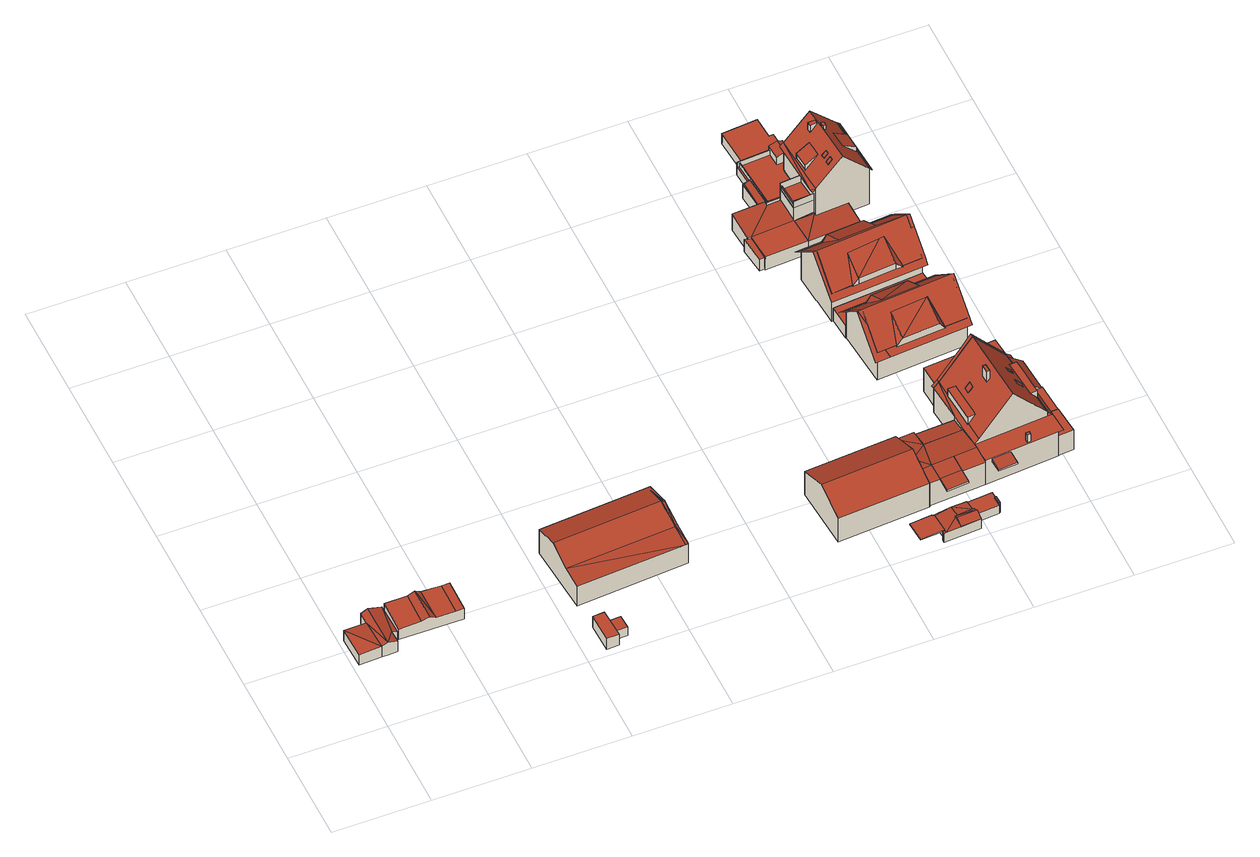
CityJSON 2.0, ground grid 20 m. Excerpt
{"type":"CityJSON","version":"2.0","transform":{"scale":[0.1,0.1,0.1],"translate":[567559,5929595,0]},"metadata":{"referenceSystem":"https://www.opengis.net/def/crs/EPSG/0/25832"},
"CityObjects":{
"building1":{"type":"Building","attributes":{"Grundfläche 2D":"67.746325","Grundhöhe NN":"0.598"},"geometry":[{"type":"Solid","lod":"3","boundaries":[[[[0,1,2]],[[3,1,0]],[[3,0,4]],[[5,4,6]],[[7,8,4,5]],[[9,3,4,8]],[[7,5,10]],[[11,12,2,1]],[[12,13,0,2]],[[13,14,15,6,4,0]],[[15,16,5,6]],[[16,17,10,5]],[[17,18,7,10]],[[18,19,20,9,8,7]],[[20,21,3,9]],[[21,11,1,3]],[[15,14,13,12,11,21,20,19,18,17,16]]]],"semantics":{"surfaces":[{"type":"RoofSurface"},{"type":"WallSurface"},{"type":"GroundSurface"}],"values":[[0,0,0,0,0,0,0,1,1,1,1,1,1,1,1,1,2]]}}]},
"building2":{"type":"Building","attributes":{"Grundfläche 2D":"90.057005","Grundhöhe NN":"0.447"},"geometry":[{"type":"Solid","lod":"3","boundaries":[[[[22,23,24,25]],[[26,23,22,27]],[[26,27,28]],[[29,30,28,31]],[[26,28,30]],[[32,29,31,33]],[[25,24,34,35]],[[33,31,28,27,22,25,35,36]],[[32,33,36,37]],[[24,23,26,30,29,32,37,34]],[[36,35,34,37]]]],"semantics":{"surfaces":[{"type":"RoofSurface"},{"type":"WallSurface"},{"type":"GroundSurface"}],"values":[[0,0,0,0,0,0,1,1,1,1,2]]}}]},
"building3":{"type":"Building","attributes":{"Grundfläche 2D":"15.226338","Grundhöhe NN":"1.047"},"geometry":[{"type":"Solid","lod":"3","boundaries":[[[[38,39,40,41]],[[41,40,42,43]],[[38,41,43,44]],[[39,38,44,45]],[[40,39,45,42]],[[45,44,43,42]]]],"semantics":{"surfaces":[{"type":"RoofSurface"},{"type":"WallSurface"},{"type":"GroundSurface"}],"values":[[0,1,1,1,1,2]]}}]},
"building4":{"type":"Building","attributes":{"Grundfläche 2D":"6.693244","Grundhöhe NN":"1.321"},"geometry":[{"type":"Solid","lod":"3","boundaries":[[[[46,47,48,49]],[[50,51,49,48]],[[51,52,46,49]],[[52,53,47,46]],[[53,50,48,47]],[[53,52,51,50]]]],"semantics":{"surfaces":[{"type":"RoofSurface"},{"type":"WallSurface"},{"type":"GroundSurface"}],"values":[[0,1,1,1,1,2]]}}]},
"building5":{"type":"Building","attributes":{"Grundfläche 2D":"341.617370","Grundhöhe NN":"0.479"},"children":["building5-1"],"geometry":[{"type":"Solid","lod":"3","boundaries":[[[[54,55,56,57,58]],[[59,60,61,56,55,54]],[[59,62,63,64,65,61,60]],[[66,65,64,63]],[[67,57,56]],[[68,63,62,59,54,58,69,70]],[[71,65,66,63,68,72]],[[67,56,61,65,71,73]],[[58,57,67,73,69]],[[71,72,68,70,69,73]]]],"semantics":{"surfaces":[{"type":"RoofSurface"},{"type":"WallSurface"},{"type":"GroundSurface"}],"values":[[0,0,0,0,0,1,1,1,1,2]]}}]},
"building5-1":{"type":"BuildingInstallation","parents":["building5"],"geometry":[{"type":"MultiSurface","lod":"3","boundaries":[[[64,74,62]],[[75,59,74]],[[59,62,74]],[[76,59,75]],[[77,78,75]],[[78,76,75]],[[60,55,75,74,64]],[[55,57,77,75]],[[78,77,57,58]],[[59,76,78,58,54]]],"semantics":{"surfaces":[{"type":"RoofSurface"},{"type":"WallSurface"}],"values":[0,0,0,0,0,0,1,1,1,1]}}]},
"building6":{"type":"Building","attributes":{"Grundfläche 2D":"35.933130","Grundhöhe NN":"1.215"},"children":["building6-1"],"geometry":[{"type":"Solid","lod":"3","boundaries":[[[[79,80,81,82]],[[83,84,81,80,85,86]],[[87,88,89,90,80]],[[83,91,84]],[[85,80,92]],[[92,83,86,85]],[[93,94,95]],[[92,80,90,89]],[[96,97,98]],[[89,98,97,92]],[[99,100,97]],[[100,101,94,93,102,91,83,92,97]],[[103,100,99]],[[104,105,94,101]],[[80,106,87]],[[106,88,87]],[[106,98,89,88]],[[84,91,102,93,95,82,81]],[[79,82,95]],[[79,107,108,106,80]],[[98,106,108,109]],[[96,98,109,110]],[[99,97,96,110,111]],[[103,99,111,112]],[[100,103,112,113]],[[101,100,113,114]],[[104,101,114,115]],[[105,104,115,116]],[[107,79,95,94,105,116]],[[111,110,109,108,107,116,115,114,113,112]]]],"semantics":{"surfaces":[{"type":"RoofSurface"},{"type":"WallSurface"},{"type":"GroundSurface"}],"values":[[0,0,0,0,0,0,0,0,0,0,0,0,0,0,1,1,1,1,1,1,1,1,1,1,1,1,1,1,1,2]]}}]},
"building6-1":{"type":"BuildingInstallation","parents":["building6"],"geometry":[{"type":"MultiSurface","lod":"3","boundaries":[[[117,118,119,120,121,122,123,124]],[[125,126,120,119]],[[126,104,121,120]],[[104,101,122,121]],[[101,100,123,122]],[[100,103,124,123]],[[103,99,117,124]],[[99,127,118,117]],[[127,125,119,118]],[[103,100,101,104,126,125,127,99]]],"semantics":{"surfaces":[{"type":"RoofSurface"},{"type":"WallSurface"},{"type":"OuterCeilingSurface"}],"values":[0,1,1,1,1,1,1,1,1,2]}}]},
"building7":{"type":"Building","attributes":{"Grundfläche 2D":"17.140578","Grundhöhe NN":"1.300"},"children":["building7-1"],"geometry":[{"type":"Solid","lod":"3","boundaries":[[[[128,129,130,131,132,133,134,135]],[[136,137,133,132]],[[137,138,134,133]],[[138,139,135,134]],[[139,140,128,135]],[[140,141,129,128]],[[141,142,130,129]],[[142,143,131,130]],[[143,136,132,131]],[[137,136,143,142,141,140,139,138]]]],"semantics":{"surfaces":[{"type":"RoofSurface"},{"type":"WallSurface"},{"type":"GroundSurface"}],"values":[[0,1,1,1,1,1,1,1,1,2]]}}]},
"building7-1":{"type":"BuildingInstallation","parents":["building7"],"geometry":[{"type":"MultiSurface","lod":"3","boundaries":[[[144,145,146,147]],[[128,129,144,147]],[[147,146,148,128]],[[129,130,145,144]],[[130,148,146,145]]],"semantics":{"surfaces":[{"type":"RoofSurface"},{"type":"WallSurface"}],"values":[0,1,1,1,1]}}]},
"building8":{"type":"Building","attributes":{"Grundfläche 2D":"764.348184","Grundhöhe NN":"1.135"},"children":["building8-1","building8-2","building8-3","building8-4","building8-5","building8-6","building8-7"],"geometry":[{"type":"MultiSurface","lod":"3","boundaries":[[[149,150,151,152]],[[153,154,150,155,156]],[[157,158,159,151,150,154]],[[160,161,162,159]],[[162,163,159]],[[163,151,159]],[[164,151,163]],[[165,166,151,164]],[[167,168,169,170,171,172,173]],[[174,175,176,177,178,179,180,181,182,183,184,185,186,185,187,188,189,190,191,192,193,194]],[[195,176,175,196]],[[175,197,198,199]],[[200,201,202]],[[169,168,167,203,204,205,194,193,192,206,207,208,209]],[[210,211,212,183,182,181,213,214,215]],[[153,216,217,218,197,219,220]],[[221,207,222,223]],[[205,204,224,225,209,208,207,221,226,220]],[[199,196,175]],[[200,202,227,189,188]],[[228,229,230,231,232]],[[229,233,234,230]],[[235,236,237,238,239,240]],[[241,242,243,244,245,246]],[[247,248,249,250]],[[235,251,196,195,252,253]],[[187,188,254,252,195]],[[255,188,187,256,195,196,239,257]],[[151,166,152]],[[155,150,149]],[[225,224,172,171]],[[224,204,203,167,173,172]],[[225,171,170,169,209]],[[211,256,187]],[[212,211,187,185]],[[183,212,185,184]],[[178,177,214,213,181,179]],[[177,176,215,214]],[[195,210,215,176]],[[211,210,195,256]],[[156,258,259,217,216]],[[156,155,166,165,260,258]],[[154,153,220]],[[157,154,220,226]],[[158,249,248,159]],[[261,161,160,159,248,247,262]],[[162,161,261,263]],[[156,216,153]],[[245,219,217,259,264,246]],[[265,266,223,208,267,268,193,269,270,186,271,272]],[[221,223,266,273]],[[250,221,273]],[[158,157,274,221,250,249]],[[205,220,219,174,194]],[[184,179,174,219,245,244,236,235,253,252,254,275,271,186]],[[164,163,162,233,229,228,232,276,260,165]],[[233,162,263,277,234]],[[231,230,234,277,278]],[[232,231,278,276]],[[236,244,243,237]],[[238,237,243,279,280,257]],[[257,239,238]],[[264,281,241,246]],[[242,241,281,282]],[[243,242,282,279]],[[273,262,247,250]],[[240,251,235]],[[251,240,196]],[[239,196,240]],[[255,257,280,283]],[[255,283,284,275,254,188]],[[282,281,264,259,258,260,276,278,277,263,261,262,273,266,265,272,271,275,284,283,280,279]],[[208,223,222,207]],[[184,186,195,196,175,174,179]],[[187,195,186,270,269,193,192,191,190,189,188]],[[206,192,193,268,267,208,207]],[[197,218,217,219]]],"semantics":{"surfaces":[{"type":"RoofSurface"},{"type":"WallSurface"},{"type":"GroundSurface"}],"values":[0,0,0,0,0,0,0,0,0,0,0,0,0,0,0,0,0,0,0,0,0,0,0,0,0,0,0,0,1,1,1,1,1,1,1,1,1,1,1,1,1,1,1,1,1,1,1,1,1,1,1,1,1,1,1,1,1,1,1,1,1,1,1,1,1,1,1,1,1,1,1,2,0,0,0,0,0]}}]},
"building8-1":{"type":"BuildingInstallation","parents":["building8"],"geometry":[{"type":"MultiSurface","lod":"3","boundaries":[[[285,286,287,288,289,290,291,292]],[[293,294,285,292]],[[295,296,289,288]],[[290,289,296,291,293,292,291]],[[294,297,286,295,288,287,286,285]]],"semantics":{"surfaces":[{"type":"RoofSurface"},{"type":"WallSurface"}],"values":[0,1,1,1,1]}}]},
"building8-2":{"type":"BuildingInstallation","parents":["building8"],"geometry":[{"type":"MultiSurface","lod":"3","boundaries":[[[298,299,300,301]],[[298,301,302,303]],[[301,300,304,302]],[[299,298,303,305]],[[300,299,305,304]]],"semantics":{"surfaces":[{"type":"RoofSurface"},{"type":"WallSurface"}],"values":[0,1,1,1,1]}}]},
"building8-3":{"type":"BuildingInstallation","parents":["building8"],"geometry":[{"type":"MultiSurface","lod":"3","boundaries":[[[306,307,308,309]],[[307,306,310,311]],[[309,308,312,313]],[[306,309,313,310]],[[308,307,311,312]]],"semantics":{"surfaces":[{"type":"RoofSurface"},{"type":"WallSurface"}],"values":[0,1,1,1,1]}}]},
"building8-4":{"type":"BuildingInstallation","parents":["building8"],"geometry":[{"type":"MultiSurface","lod":"3","boundaries":[[[314,315,316,317,318,319]],[[320,321,317,316]],[[322,323,314,319]],[[322,319,318,317,321,324]],[[323,325,320,316,315,314]]],"semantics":{"surfaces":[{"type":"RoofSurface"},{"type":"WallSurface"}],"values":[0,1,1,1,1]}}]},
"building8-5":{"type":"BuildingInstallation","parents":["building8"],"geometry":[{"type":"MultiSurface","lod":"3","boundaries":[[[326,327,328,329]],[[329,328,330,331]],[[326,329,331,332]],[[332,333,327,326]],[[328,327,333,330]]],"semantics":{"surfaces":[{"type":"RoofSurface"},{"type":"WallSurface"}],"values":[0,1,1,1,1]}}]},
"building8-6":{"type":"BuildingInstallation","parents":["building8"],"geometry":[{"type":"MultiSurface","lod":"3","boundaries":[[[334,149,152,335]],[[335,152,166,336]],[[334,335,336,337]],[[149,334,337,155]],[[155,337,336,166]]],"semantics":{"surfaces":[{"type":"RoofSurface"},{"type":"WallSurface"},{"type":"OuterCeilingSurface"}],"values":[0,1,1,1,2]}}]},
"building8-7":{"type":"BuildingInstallation","parents":["building8"],"geometry":[{"type":"MultiSurface","lod":"3","boundaries":[[[338,339,340,341]],[[342,343,338,341]],[[344,342,341,340]],[[343,345,339,338]],[[345,344,340,339]],[[345,343,342,344]]],"semantics":{"surfaces":[{"type":"RoofSurface"},{"type":"WallSurface"},{"type":"OuterCeilingSurface"}],"values":[0,1,1,1,1,2]}}]},
"building9":{"type":"Building","attributes":{"Grundfläche 2D":"314.774615","Grundhöhe NN":"1.432"},"geometry":[{"type":"MultiSurface","lod":"3","boundaries":[[[346,347,348,349]],[[350,351,347]],[[351,348,347]],[[352,351,350]],[[353,354,355,356]],[[356,357,358]],[[358,353,356]],[[358,357,359]],[[360,361,362,363,364,365]],[[365,364,363,366,367,368,360]],[[369,370,371,372]],[[373,374,352,350,347,346]],[[352,375,351]],[[359,376,358]],[[376,377,354,353,358]],[[378,365,379,380,381]],[[382,349,378,381,383]],[[384,364,382,383,385]],[[380,379,384,385,386]],[[370,369,387,386]],[[371,370,386,388]],[[372,371,388,389]],[[369,372,389,387]],[[383,381,380,386,385]],[[386,387,389,388]],[[365,378,349,382,364,363,362,361,360]],[[368,367,366,363,364,384,379,365,360]]],"semantics":{"surfaces":[{"type":"RoofSurface"},{"type":"WallSurface"},{"type":"GroundSurface"}],"values":[0,0,0,0,0,0,0,0,0,0,0,1,1,1,1,1,1,1,1,1,1,1,1,2,2,0,0]}}]},
"building10":{"type":"Building","attributes":{"Grundfläche 2D":"76.723544","Grundhöhe NN":"1.406"},"children":["building10-1"],"geometry":[{"type":"Solid","lod":"3","boundaries":[[[[390,391,392,393,394,395,396,397]],[[398,399,395,394,393,392,391,390,400,401]],[[396,395,399,402]],[[397,396,402,403]],[[390,397,403,400]],[[399,398,401,400,403,402]]]],"semantics":{"surfaces":[{"type":"RoofSurface"},{"type":"WallSurface"},{"type":"GroundSurface"}],"values":[[0,1,1,1,1,2]]}}]},
"building10-1":{"type":"BuildingInstallation","parents":["building10"],"geometry":[{"type":"MultiSurface","lod":"3","boundaries":[[[404,405,406,407]],[[392,405,404,391]],[[392,408,406,405]],[[408,409,407,406]],[[391,404,407,409]]],"semantics":{"surfaces":[{"type":"RoofSurface"},{"type":"WallSurface"}],"values":[0,1,1,1,1]}}]},
"building11":{"type":"Building","attributes":{"Grundfläche 2D":"221.030352","Grundhöhe NN":"1.168"},"geometry":[{"type":"MultiSurface","lod":"3","boundaries":[[[410,411,412]],[[412,411,413,414]],[[415,412,414,416,417]],[[418,419,420,421]],[[419,422,420]],[[423,424,425,426,427,428,429,430],[419,418,431,432,433,434,435,436,437,438,439,422],[440,441,440,427]],[[442,443,444,445,446,447,417,424,423,448,449]],[[426,425,424,417,416,414,413,411,410,442,449,450,451]],[[415,417,447,446]],[[443,415,446,445,444]],[[445,452,453]],[[420,422,439,438]],[[431,418,421,435,433,432]],[[415,443,442]],[[412,415,442,410]],[[437,420,438]],[[421,420,437,436]],[[421,436,435]],[[434,433,435]],[[454,455,440,441,425,456,457,458,459]],[[434,439,440,455,460,461]],[[462,463,464,424,465,461,460,466]],[[457,411,467,445,463,462,458]],[[460,455,454,459,458,462,466]],[[430,429,428,440,439,434,461,465,424,423]],[[451,450,449,448,423,424,464,463,445,467,411,457,456,425,426]],[[427,426,425,441,440,428]]],"semantics":{"surfaces":[{"type":"RoofSurface"},{"type":"WallSurface"},{"type":"GroundSurface"}],"values":[0,0,0,0,0,0,0,0,0,0,0,0,0,1,1,1,1,1,1,1,1,1,1,2,0,0,0]}}]},
"building12":{"type":"Building","attributes":{"Grundfläche 2D":"179.032428","Grundhöhe NN":"0.476"},"geometry":[{"type":"Solid","lod":"3","boundaries":[[[[468,469,470,471,472,473,474]],[[473,475,476,474]],[[473,477,478,475]],[[479,480,481,482]],[[483,482,484]],[[479,482,483]],[[485,486,487,488]],[[489,490,491,492,493,494]],[[470,495,496,493,471]],[[471,493,492,472]],[[472,492,491,473]],[[497,477,473,491,490,498]],[[477,497,499,479,478]],[[500,476,475,478,479,483,501]],[[474,476,500,502]],[[474,502,503,487,468]],[[495,470,469,468,487,486,504]],[[482,481,505,506]],[[484,482,506,507]],[[483,484,507,501]],[[480,479,499,508]],[[481,480,508,505]],[[488,487,503,509]],[[485,488,509,510]],[[486,485,510,504]],[[494,493,496,511]],[[489,494,511,512]],[[490,489,512,498]],[[502,500,501,507,506,505,508,499,497,498,512,511,496,495,504,510,509,503]]]],"semantics":{"surfaces":[{"type":"RoofSurface"},{"type":"WallSurface"},{"type":"GroundSurface"}],"values":[[0,0,0,0,0,0,0,0,1,1,1,1,1,1,1,1,1,1,1,1,1,1,1,1,1,1,1,1,2]]}}]},
"building13":{"type":"Building","attributes":{"Grundfläche 2D":"22.117392","Grundhöhe NN":"1.418"},"children":["building13-1","building13-2","building13-3"],"geometry":[{"type":"Solid","lod":"3","boundaries":[[[[513,514,515,516,517,518,519,520,521]],[[519,518,522,523]],[[524,514,513]],[[520,519,523,524,513,521]],[[514,524,525,515]],[[516,515,525,522,518,517]],[[525,524,523,522]]]],"semantics":{"surfaces":[{"type":"RoofSurface"},{"type":"WallSurface"},{"type":"GroundSurface"}],"values":[[0,1,1,1,1,1,2]]}}]},
"building13-1":{"type":"BuildingInstallation","parents":["building13"],"geometry":[{"type":"MultiSurface","lod":"3","boundaries":[[[526,527,528,529,530]],[[514,515,528,527]],[[515,516,529,528]],[[530,529,516,531,532,533]],[[521,513,526,530,533]],[[513,514,527,526]]],"semantics":{"surfaces":[{"type":"RoofSurface"},{"type":"WallSurface"}],"values":[0,1,1,1,1,1]}}]},
"building13-2":{"type":"BuildingInstallation","parents":["building13"],"geometry":[{"type":"MultiSurface","lod":"3","boundaries":[[[534,535,536,537,538,539]],[[540,541,542,543,517,537,536,535,534]],[[517,518,538,537]],[[518,519,539,538]],[[520,540,534,539,519]]],"semantics":{"surfaces":[{"type":"RoofSurface"},{"type":"WallSurface"}],"values":[0,1,1,1,1]}}]},
"building13-3":{"type":"BuildingInstallation","parents":["building13"],"geometry":[{"type":"MultiSurface","lod":"3","boundaries":[[[542,541,540,533,532]],[[520,521,533,540]],[[542,532,531,543]]],"semantics":{"surfaces":[{"type":"RoofSurface"},{"type":"WallSurface"}],"values":[0,1,1]}}]},
"building14":{"type":"Building","attributes":{"Grundfläche 2D":"304.728860","Grundhöhe NN":"1.627"},"children":["building14-1","building14-2","building14-3","building14-4","building14-5","building14-6","building14-7"],"geometry":[{"type":"MultiSurface","lod":"3","boundaries":[[[544,545,546,547]],[[548,549,550,551,552]],[[553,554,555,556,557]],[[555,558,559,560,557,556],[561,556,561,562]],[[563,564,565,566,567,568,569,570,571,572,573,574,575,576,577]],[[554,578,579]],[[553,578,554]],[[580,578,553]],[[581,559,558,582]],[[581,582,583,559]],[[561,556,561,562]],[[584,585,586,587]],[[588,585,584,589]],[[590,591,592,593,594,595]],[[596,597,598,599,600,601]],[[546,602,547]],[[544,547,602,603]],[[544,603,545]],[[549,604,550]],[[604,605,551,550]],[[552,551,605]],[[559,581,606,607]],[[581,558,608,606]],[[609,610,553,557,560,559,607,611]],[[612,554,553,610,613]],[[558,555,554,612,608]],[[614,587,586,615,616]],[[617,589,584,587,614,618]],[[590,588,589,617,619]],[[590,619,615,586,585,588]],[[591,590,619,620]],[[592,591,620,621]],[[593,592,621,622]],[[594,593,622,623]],[[595,594,623,624]],[[619,590,595,624,615]],[[565,564,563,625,626]],[[566,565,626,627]],[[567,566,627,628]],[[569,568,629,630]],[[568,567,628,629]],[[571,570,569,630,631]],[[572,571,631,632]],[[633,573,572,632,613]],[[618,634,574,573,633,609]],[[575,574,634,635]],[[576,575,635,616]],[[563,577,576,616,636,625]],[[637,638,600,599]],[[638,568,601,600]],[[568,567,596,601]],[[567,566,597,596]],[[566,639,598,597]],[[639,637,599,598]],[[608,612,613,632,631,630,629,628,627,626,625,636,616,615,624,623,622,621,620,619,617,618,609,611,607,606]],[[637,639,566,567,568,638]],[[581,582,558]],[[582,581,583]],[[583,581,559]]],"semantics":{"surfaces":[{"type":"RoofSurface"},{"type":"WallSurface"},{"type":"GroundSurface"}],"values":[0,0,0,0,0,0,0,0,0,0,0,0,0,0,0,1,1,1,1,1,1,1,1,1,1,1,1,1,1,1,1,1,1,1,1,1,1,1,1,1,1,1,1,1,1,1,1,1,1,1,1,1,1,1,2,2,0,0,0]}}]},
"building14-1":{"type":"BuildingInstallation","parents":["building14"],"geometry":[{"type":"MultiSurface","lod":"3","boundaries":[[[640,641,642,643]],[[643,642,644,645]],[[641,640,646,647]],[[642,641,647,644]],[[646,640,643,645]]],"semantics":{"surfaces":[{"type":"RoofSurface"},{"type":"WallSurface"}],"values":[0,1,1,1,1]}}]},
"building14-2":{"type":"BuildingInstallation","parents":["building14"],"geometry":[{"type":"MultiSurface","lod":"3","boundaries":[[[648,649,650,651]],[[652,653,649,648]],[[651,650,654,566,567,596]]],"semantics":{"surfaces":[{"type":"RoofSurface"},{"type":"WallSurface"}],"values":[0,1,1]}}]},
"building14-3":{"type":"BuildingInstallation","parents":["building14"],"geometry":[{"type":"MultiSurface","lod":"3","boundaries":[[[655,656,657,658,659,660]],[[661,656,655,660,564,654,650,649,653]],[[563,659,658,657,576,577]],[[563,564,660,659]]],"semantics":{"surfaces":[{"type":"RoofSurface"},{"type":"WallSurface"}],"values":[0,1,1,1]}}]},
"building14-4":{"type":"BuildingInstallation","parents":["building14"],"geometry":[{"type":"MultiSurface","lod":"3","boundaries":[[[662,663,664,665,666]],[[569,663,662,601,568]],[[569,570,664,663]],[[570,667,665,664]],[[596,567,568,601,662,666,665,667,652,648,651]]],"semantics":{"surfaces":[{"type":"RoofSurface"},{"type":"WallSurface"}],"values":[0,1,1,1,1]}}]},
"building14-5":{"type":"BuildingInstallation","parents":["building14"],"geometry":[{"type":"MultiSurface","lod":"3","boundaries":[[[668,669,670,671]],[[668,671,672,673]],[[670,669,674,675]],[[671,670,675,672]],[[669,668,673,674]]],"semantics":{"surfaces":[{"type":"RoofSurface"},{"type":"WallSurface"}],"values":[0,1,1,1,1]}}]},
"building14-6":{"type":"BuildingInstallation","parents":["building14"],"geometry":[{"type":"MultiSurface","lod":"3","boundaries":[[[676,677,678,679,680,681]],[[682,679,678,677,683,562]],[[677,676,684,683]],[[680,679,682,685]],[[681,680,685,561]],[[676,681,561,684]]],"semantics":{"surfaces":[{"type":"RoofSurface"},{"type":"WallSurface"}],"values":[0,1,1,1,1,1]}}]},
"building14-7":{"type":"BuildingInstallation","parents":["building14"],"geometry":[{"type":"MultiSurface","lod":"3","boundaries":[[[686,687,688,689]],[[686,689,690,691]],[[688,687,692,693]],[[689,688,693,690]],[[687,686,691,692]]],"semantics":{"surfaces":[{"type":"RoofSurface"},{"type":"WallSurface"}],"values":[0,1,1,1,1]}}]}
},
"vertices":[
[58,160,34],[10,225,34],[12,158,34],[56,227,32],[71,160,39],[89,186,34],[90,161,34],[98,253,31],[70,253,39],[56,252,32],[100,186,31],[10,225,6],[12,158,6],[58,160,6],[71,160,6],[90,161,6],[89,186,6],[100,186,6],[98,253,6],[70,253,6],[56,252,6],[56,227,6],
[149,189,33],[151,258,33],[105,258,32],[104,189,32],[166,258,40],[165,188,40],[178,188,33],[218,257,32],[178,258,33],[217,188,32],[235,257,32],[234,188,32],[105,258,4],[104,189,4],[234,188,4],[235,257,4],
[441,10,39],[466,11,39],[463,72,39],[439,71,39],[463,72,10],[439,71,10],[441,10,10],[466,11,10],
[487,53,36],[464,52,36],[465,23,36],[488,24,36],[465,23,13],[488,24,13],[487,53,13],[464,52,13],
[661,193,65],[656,193,65],[433,177,65],[659,151,57],[664,151,57],[658,246,84],[652,246,84],[429,229,84],[657,248,83],[653,300,68],[648,299,68],[425,283,68],[648,300,68],[436,134,58],[653,300,5],[664,151,5],[657,248,5],[425,283,5],[648,300,5],[436,134,5],
[651,247,85],[656,193,70],[661,193,69],[659,151,58],[664,151,58],
[1187,11,37],[1186,27,46],[1145,24,46],[1146,8,37],[1148,35,39],[1145,33,40],[1152,35,39],[1149,35,39],[1186,27,45],[1185,40,37],[1171,39,37],[1185,27,45],[1145,35,39],[1150,36,39],[1145,32,39],[1116,7,35],[1146,8,36],[1180,61,37],[1148,59,39],[1182,40,37],[1108,56,35],[1112,54,35],[1115,13,35],[1145,33,39],[1108,54,35],[1111,12,35],[1111,6,35],[1185,40,36],[1187,11,12],[1185,40,12],[1182,40,12],[1180,61,12],[1108,56,12],[1108,54,12],[1112,54,12],[1115,13,12],[1111,12,12],[1111,6,12],
[1108,56,37],[1062,52,37],[1065,9,37],[1110,12,37],[1111,12,37],[1115,13,37],[1112,54,37],[1108,54,37],[1065,9,35],[1110,12,35],[1062,52,35],
[1231,31,35],[1234,32,35],[1233,49,35],[1232,65,35],[1180,61,35],[1182,40,35],[1185,40,35],[1186,27,35],[1180,61,13],[1182,40,13],[1185,40,13],[1186,27,13],[1231,31,13],[1234,32,13],[1233,49,13],[1232,65,13],
[1234,32,40],[1233,49,40],[1230,49,40],[1231,31,40],[1230,49,35],
[1189,105,74],[1187,138,79],[1142,135,79],[1145,102,74],[1236,131,76],[1235,142,79],[1189,105,71],[1238,108,71],[1234,165,76],[1231,198,72],[1151,193,72],[1149,228,67],[1149,233,66],[1112,230,66],[1117,164,77],[1119,133,79],[1122,101,71],[1145,102,71],[1256,197,104],[1256,202,104],[1251,276,104],[1236,275,104],[1235,275,104],[1240,196,104],[1242,196,104],[1385,164,88],[1387,164,86],[1381,229,86],[1383,205,86],[1382,205,87],[1382,205,88],[1370,205,102],[1369,204,104],[1368,210,104],[1362,285,104],[1376,286,87],[1376,286,86],[1373,322,87],[1377,286,86],[1374,319,86],[1373,329,86],[1372,329,87],[1325,325,145],[1302,324,174],[1303,317,174],[1315,158,174],[1380,251,86],[1380,241,86],[1396,164,76],[1390,242,76],[1385,242,81],[1384,320,77],[1384,320,76],[1384,323,76],[1255,197,102],[1242,196,86],[1245,153,86],[1283,322,149],[1233,318,86],[1234,312,86],[1236,275,86],[1380,251,104],[1377,286,104],[1376,286,104],[1382,205,104],[1383,205,104],[1381,229,104],[1238,108,76],[1388,120,76],[1399,120,76],[1385,164,76],[1235,152,76],[1229,232,76],[1222,318,75],[1223,311,75],[1240,196,84],[1235,275,84],[1235,153,76],[1383,330,76],[1119,133,89],[1117,164,103],[930,150,103],[934,85,74],[1122,98,74],[1112,230,74],[925,217,74],[1379,241,64],[1384,181,64],[1414,183,64],[1410,244,64],[1405,243,64],[1380,241,64],[1420,124,63],[1415,183,63],[1414,183,63],[1384,181,63],[1385,164,63],[1388,122,63],[1149,228,65],[1151,193,71],[1231,198,70],[1229,232,65],[1380,241,84],[1376,286,63],[1379,241,63],[1373,319,63],[1404,321,60],[1377,286,85],[1410,244,60],[1238,108,11],[1388,120,11],[1122,101,11],[1149,233,11],[1149,228,11],[1112,230,11],[1388,122,11],[1325,319,11],[1223,311,11],[1281,315,147],[1284,316,150],[1325,319,146],[1328,319,143],[1373,322,11],[1328,319,11],[1229,232,11],[1231,198,76],[1373,319,11],[1122,98,11],[925,217,11],[934,85,11],[1414,183,11],[1410,244,11],[1420,124,11],[1415,183,11],[1404,321,11],[1374,319,11],
[1354,261,118],[1350,260,122],[1350,260,123],[1344,259,130],[1345,251,130],[1353,252,120],[1353,252,119],[1355,252,117],[1355,252,116],[1354,261,117],[1344,259,129],[1345,251,129],[1350,260,121],
[1290,223,178],[1296,224,178],[1295,240,178],[1289,240,178],[1289,240,150],[1290,223,150],[1295,240,157],[1296,224,157],
[1360,216,114],[1360,226,114],[1347,225,130],[1347,215,130],[1360,216,113],[1360,226,113],[1347,225,129],[1347,215,129],
[1261,241,116],[1265,241,120],[1270,242,127],[1270,254,128],[1268,254,125],[1261,254,116],[1270,242,126],[1270,254,127],[1261,254,115],[1261,241,115],[1268,254,124],[1265,241,119],
[1332,119,96],[1332,125,96],[1325,125,96],[1325,119,96],[1325,125,76],[1325,119,76],[1332,119,76],[1332,125,76],
[1191,77,70],[1147,74,70],[1147,74,66],[1191,77,66],
[1291,84,71],[1289,112,75],[1250,109,75],[1252,81,71],[1252,81,68],[1291,84,68],[1250,109,68],[1289,112,68],
[1198,423,85],[1210,424,102],[1206,469,131],[1198,425,87],[1286,430,104],[1282,476,132],[1299,431,85],[1200,545,103],[1189,544,87],[1194,530,101],[1203,504,129],[1280,509,130],[1276,552,102],[1290,553,85],[1144,480,148],[1150,410,76],[1349,426,76],[1343,496,148],[1339,496,148],[1154,481,148],[1339,542,101],[1337,566,76],[1139,551,76],[1148,541,47],[1333,556,47],[1329,605,47],[1144,590,47],[1210,424,85],[1286,430,85],[1292,448,104],[1276,552,85],[1200,545,86],[1158,422,87],[1149,541,87],[1149,541,14],[1158,422,14],[1344,436,87],[1344,436,14],[1334,556,87],[1334,556,14],[1333,556,14],[1148,541,14],[1329,605,14],[1144,590,14],
[1229,311,77],[1283,316,77],[1326,319,77],[1373,322,77],[1374,323,77],[1377,323,77],[1373,374,77],[1225,363,77],[1374,323,14],[1377,323,14],[1229,311,14],[1373,322,14],[1373,374,14],[1225,363,14],
[1283,316,87],[1326,319,87],[1324,341,87],[1282,338,87],[1324,341,77],[1282,338,77],
[1174,715,86],[1176,711,90],[1186,716,102],[1181,696,105],[1191,672,129],[1262,722,101],[1202,673,129],[1266,677,130],[1268,645,131],[1260,644,131],[1196,593,101],[1273,600,101],[1193,636,128],[1329,665,146],[1323,665,146],[1136,649,146],[1130,649,146],[1135,590,87],[1136,579,76],[1334,595,76],[1334,606,87],[1281,617,103],[1281,616,102],[1286,604,90],[1287,602,87],[1288,600,86],[1273,600,86],[1196,593,86],[1184,592,86],[1185,594,87],[1141,590,87],[1137,648,144],[1262,722,86],[1274,723,85],[1274,722,86],[1274,719,90],[1267,684,124],[1266,678,129],[1324,723,90],[1323,736,76],[1125,721,76],[1126,707,90],[1274,719,89],[1274,723,86],[1137,648,12],[1141,590,12],[1132,706,91],[1132,708,90],[1132,708,12],[1136,649,12],[1328,605,12],[1328,605,87],[1319,723,12],[1319,723,90],[1323,666,145],[1328,607,89],[1323,666,12],[1205,714,90],
[1134,881,47],[1122,881,47],[1068,877,48],[1071,819,42],[1072,817,41],[1079,817,41],[1135,873,46],[1167,823,41],[1164,875,46],[1083,761,41],[1171,766,41],[1171,766,39],[1278,775,38],[1275,828,41],[1209,824,41],[1167,823,39],[1209,827,41],[1117,942,41],[1122,881,41],[1134,881,41],[1130,943,41],[1073,763,37],[1083,764,37],[1079,817,37],[1072,817,37],[1071,819,37],[1066,819,37],[1068,877,5],[1071,819,5],[1083,761,5],[1083,764,5],[1171,766,5],[1164,875,5],[1167,823,5],[1135,873,5],[1134,881,5],[1122,881,5],[1275,828,5],[1209,824,5],[1209,827,5],[1278,775,5],[1130,943,5],[1117,942,5],[1066,819,5],[1073,763,5],
[1167,824,74],[1167,823,74],[1209,827,74],[1209,828,74],[1205,878,74],[1205,879,74],[1163,876,74],[1163,875,74],[1167,825,74],[1205,879,14],[1163,876,14],[1167,823,14],[1209,827,14],
[1167,824,91],[1167,823,91],[1209,827,91],[1209,828,91],[1167,825,91],[1169,825,74],[1169,825,84],[1167,825,84],
[1163,875,91],[1164,875,91],[1165,875,91],[1205,878,91],[1205,879,91],[1163,876,91],[1163,875,84],[1164,875,84],[1165,875,84],[1165,875,74],
[1209,867,127],[1235,869,143],[1232,903,143],[1206,901,127],[1283,871,146],[1283,870,146],[1312,872,127],[1310,907,127],[1281,905,146],[1201,948,112],[1209,819,112],[1264,823,171],[1258,903,171],[1254,951,171],[1319,827,111],[1310,955,111],[1309,955,112],[1260,906,168],[1266,911,162],[1126,990,39],[1126,986,39],[1129,944,39],[1132,944,39],[1137,877,39],[1135,876,39],[1135,874,39],[1163,876,39],[1205,879,39],[1200,944,39],[1222,946,39],[1220,967,39],[1194,965,39],[1192,995,39],[1130,990,39],[1201,826,106],[1202,818,106],[1193,947,106],[1311,954,111],[1325,827,105],[1316,956,105],[1211,965,64],[1209,997,64],[1192,996,59],[1194,964,59],[1220,998,59],[1222,966,59],[1220,998,42],[1217,1033,42],[1208,1032,42],[1205,1078,42],[1132,1072,42],[1138,992,42],[1137,877,44],[1132,944,44],[1118,943,41],[1122,880,41],[1134,881,44],[1135,876,44],[1206,901,114],[1209,867,114],[1312,872,115],[1310,907,115],[1311,954,16],[1310,955,16],[1319,827,16],[1222,949,16],[1201,948,16],[1309,955,16],[1209,819,16],[1201,944,16],[1194,964,16],[1192,996,16],[1192,995,16],[1222,966,16],[1220,966,16],[1220,998,16],[1217,1033,16],[1208,1032,16],[1205,1078,16],[1132,1072,16],[1138,992,16],[1126,990,16],[1129,944,16],[1132,944,16],[1137,877,16],[1135,876,16],[1135,874,16],[1205,879,16],[1200,944,16],[1222,946,16],[1220,967,16],[1194,965,16],[1130,990,16],[1122,880,39],[1134,881,39],[1118,943,39],
[1254,918,172],[1254,926,172],[1239,925,172],[1240,917,172],[1239,925,153],[1240,917,153],[1254,918,169],[1254,926,169],
[1138,877,50],[1130,987,50],[1129,987,50],[1137,877,50],[1138,877,39],[1130,987,39],[1129,987,39],
[1129,987,51],[1192,991,51],[1192,995,49],[1130,990,49],[1126,990,49],[1126,986,51],[1192,991,39],
[1135,876,51],[1135,874,51],[1163,876,51],[1163,878,51],[1137,877,51],[1163,878,39],
[1240,852,149],[1248,853,157],[1247,860,158],[1239,860,149],[1239,860,148],[1240,852,148],[1248,853,156],[1247,860,157],
[1261,903,175],[1266,904,175],[1266,911,175],[1265,913,175],[1260,913,175],[1260,906,175],[1265,913,162],[1266,904,162],[1261,903,168],[1260,913,168],
[1241,835,148],[1249,836,157],[1248,844,157],[1240,843,148],[1240,843,147],[1241,835,147],[1249,836,156],[1248,844,156]
]}
